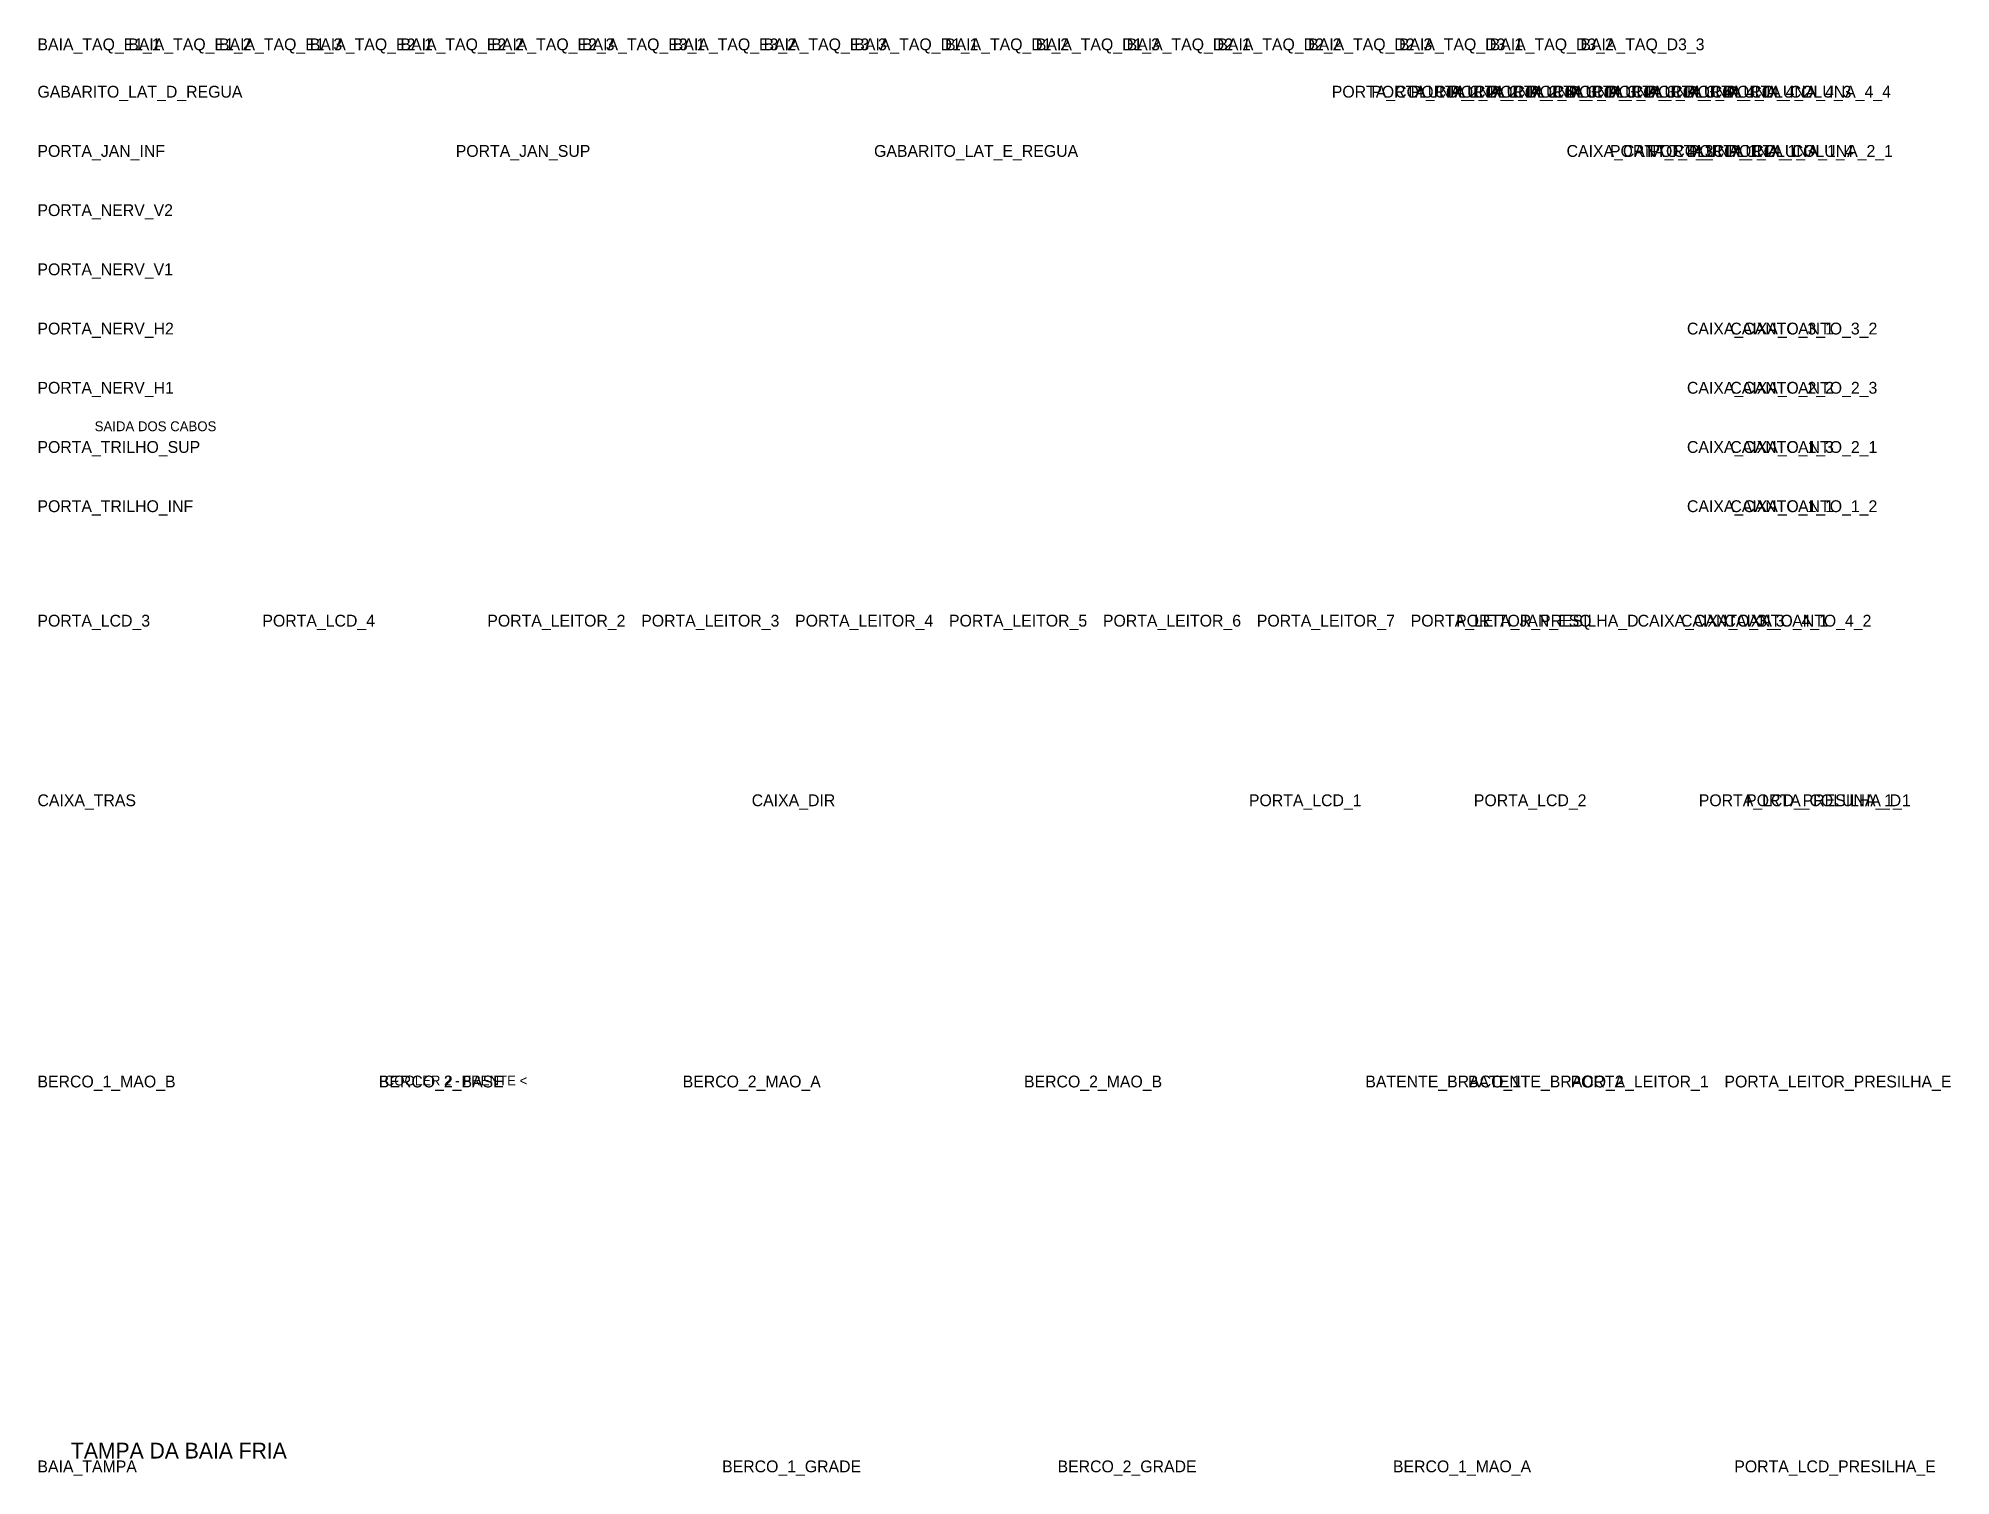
# Model space of a CAD drawing. Header units: millimetres. Extents: x 13 to 983, y 11 to 740.
import ezdxf

# ---------------------------------------------------------------- set-up
doc = ezdxf.new("R2010")
doc.units = ezdxf.units.MM

msp = doc.modelspace()

# ---------------------------------------------------------------- texts
at = {"color": 5}
for s, height, p in [('BAIA_TAQ_E1_1', 6, (13, 733.5)), ('BAIA_TAQ_E1_2', 6, (59, 733.5)), ('BAIA_TAQ_E1_3', 6, (105, 733.5)), ('BAIA_TAQ_E2_1', 6, (151, 733.5)), ('BAIA_TAQ_E2_2', 6, (197, 733.5)), ('BAIA_TAQ_E2_3', 6, (243, 733.5)), ('BAIA_TAQ_E3_1', 6, (289, 733.5)), ('BAIA_TAQ_E3_2', 6, (335, 733.5)), ('BAIA_TAQ_E3_3', 6, (381, 733.5)), ('BAIA_TAQ_D1_1', 6, (427, 733.5)), ('BAIA_TAQ_D1_2', 6, (473, 733.5)), ('BAIA_TAQ_D1_3', 6, (519, 733.5)), ('BAIA_TAQ_D2_1', 6, (565, 733.5)), ('BAIA_TAQ_D2_2', 6, (611, 733.5)), ('BAIA_TAQ_D2_3', 6, (657, 733.5)), ('BAIA_TAQ_D3_1', 6, (703, 733.5)), ('BAIA_TAQ_D3_2', 6, (749, 733.5)), ('BAIA_TAQ_D3_3', 6, (795, 733.5)), ('GABARITO_LAT_D_REGUA', 6, (13, 709.5)), ('PORTA_COLUNA_2_2', 6, (669, 709.5)), ('PORTA_COLUNA_2_3', 6, (689, 709.5)), ('PORTA_COLUNA_2_4', 6, (709, 709.5)), ('PORTA_COLUNA_3_1', 6, (729, 709.5)), ('PORTA_COLUNA_3_2', 6, (749, 709.5)), ('PORTA_COLUNA_3_3', 6, (769, 709.5)), ('PORTA_COLUNA_3_4', 6, (789, 709.5)), ('PORTA_COLUNA_4_1', 6, (809, 709.5)), ('PORTA_COLUNA_4_2', 6, (829, 709.5)), ('PORTA_COLUNA_4_3', 6, (849, 709.5)), ('PORTA_COLUNA_4_4', 6, (869, 709.5)), ('PORTA_JAN_INF', 6, (13, 679.5)), ('PORTA_JAN_SUP', 6, (225, 679.5)), ('GABARITO_LAT_E_REGUA', 6, (437, 679.5)), ('CAIXA_CANTO_4_3', 6, (788, 679.5)), ('PORTA_COLUNA_1_2', 6, (810, 679.5)), ('PORTA_COLUNA_1_3', 6, (830, 679.5)), ('PORTA_COLUNA_1_4', 6, (850, 679.5)), ('PORTA_COLUNA_2_1', 6, (870, 679.5)), ('PORTA_NERV_V2', 6, (13, 649.5)), ('PORTA_NERV_V1', 6, (13, 619.5)), ('PORTA_NERV_H2', 6, (13, 589.5)), ('CAIXA_CANTO_3_1', 6, (849, 589.5)), ('CAIXA_CANTO_3_2', 6, (871, 589.5)), ('PORTA_NERV_H1', 6, (13, 559.5)), ('CAIXA_CANTO_2_2', 6, (849, 559.5)), ('CAIXA_CANTO_2_3', 6, (871, 559.5)), ('SAIDA DOS CABOS', 5, (42, 540.5)), ('PORTA_TRILHO_SUP', 6, (13, 529.5)), ('CAIXA_CANTO_1_3', 6, (849, 529.5)), ('CAIXA_CANTO_2_1', 6, (871, 529.5)), ('PORTA_TRILHO_INF', 6, (13, 499.5)), ('CAIXA_CANTO_1_1', 6, (849, 499.5)), ('CAIXA_CANTO_1_2', 6, (871, 499.5)), ('PORTA_LCD_3', 6, (13, 441.5)), ('PORTA_LCD_4', 6, (127, 441.5)), ('PORTA_LEITOR_2', 6, (241, 441.5)), ('PORTA_LEITOR_3', 6, (319, 441.5)), ('PORTA_LEITOR_4', 6, (397, 441.5)), ('PORTA_LEITOR_5', 6, (475, 441.5)), ('PORTA_LEITOR_6', 6, (553, 441.5)), ('PORTA_LEITOR_7', 6, (631, 441.5)), ('PORTA_LEITOR_PRESILHA_D', 6, (709, 441.5)), ('PORTA_JAN_ESQ', 6, (732, 441.5)), ('CAIXA_CANTO_3_3', 6, (824, 441.5)), ('CAIXA_CANTO_4_1', 6, (846, 441.5)), ('CAIXA_CANTO_4_2', 6, (868, 441.5)), ('CAIXA_TRAS', 6, (13, 350.5)), ('CAIXA_DIR', 6, (375, 350.5)), ('PORTA_LCD_1', 6, (627, 350.5)), ('PORTA_LCD_2', 6, (741, 350.5)), ('PORTA_LCD_PRESILHA_D', 6, (855, 350.5)), ('PORTA_COLUNA_1_1', 6, (879, 350.5)), ('BERCO_1_MAO_B', 6, (13, 208)), ('BERCO_2_BASE', 6, (186, 208)), ('COOLER 2 - FRENTE <', 5, (189, 209)), ('BERCO_2_MAO_A', 6, (340, 208)), ('BERCO_2_MAO_B', 6, (513, 208)), ('BATENTE_BRACO_1', 6, (686, 208)), ('BATENTE_BRACO_2', 6, (738, 208)), ('PORTA_LEITOR_1', 6, (790, 208)), ('PORTA_LEITOR_PRESILHA_E', 6, (868, 208)), ('TAMPA DA BAIA FRIA', 8, (30, 20)), ('BAIA_TAMPA', 6, (13, 13)), ('BERCO_1_GRADE', 6, (360, 13)), ('BERCO_2_GRADE', 6, (530, 13)), ('BERCO_1_MAO_A', 6, (700, 13)), ('PORTA_LCD_PRESILHA_E', 6, (873, 13))]:
    msp.add_text(s, height=height, dxfattribs=at).set_placement(p)

doc.saveas('drawing.dxf')
